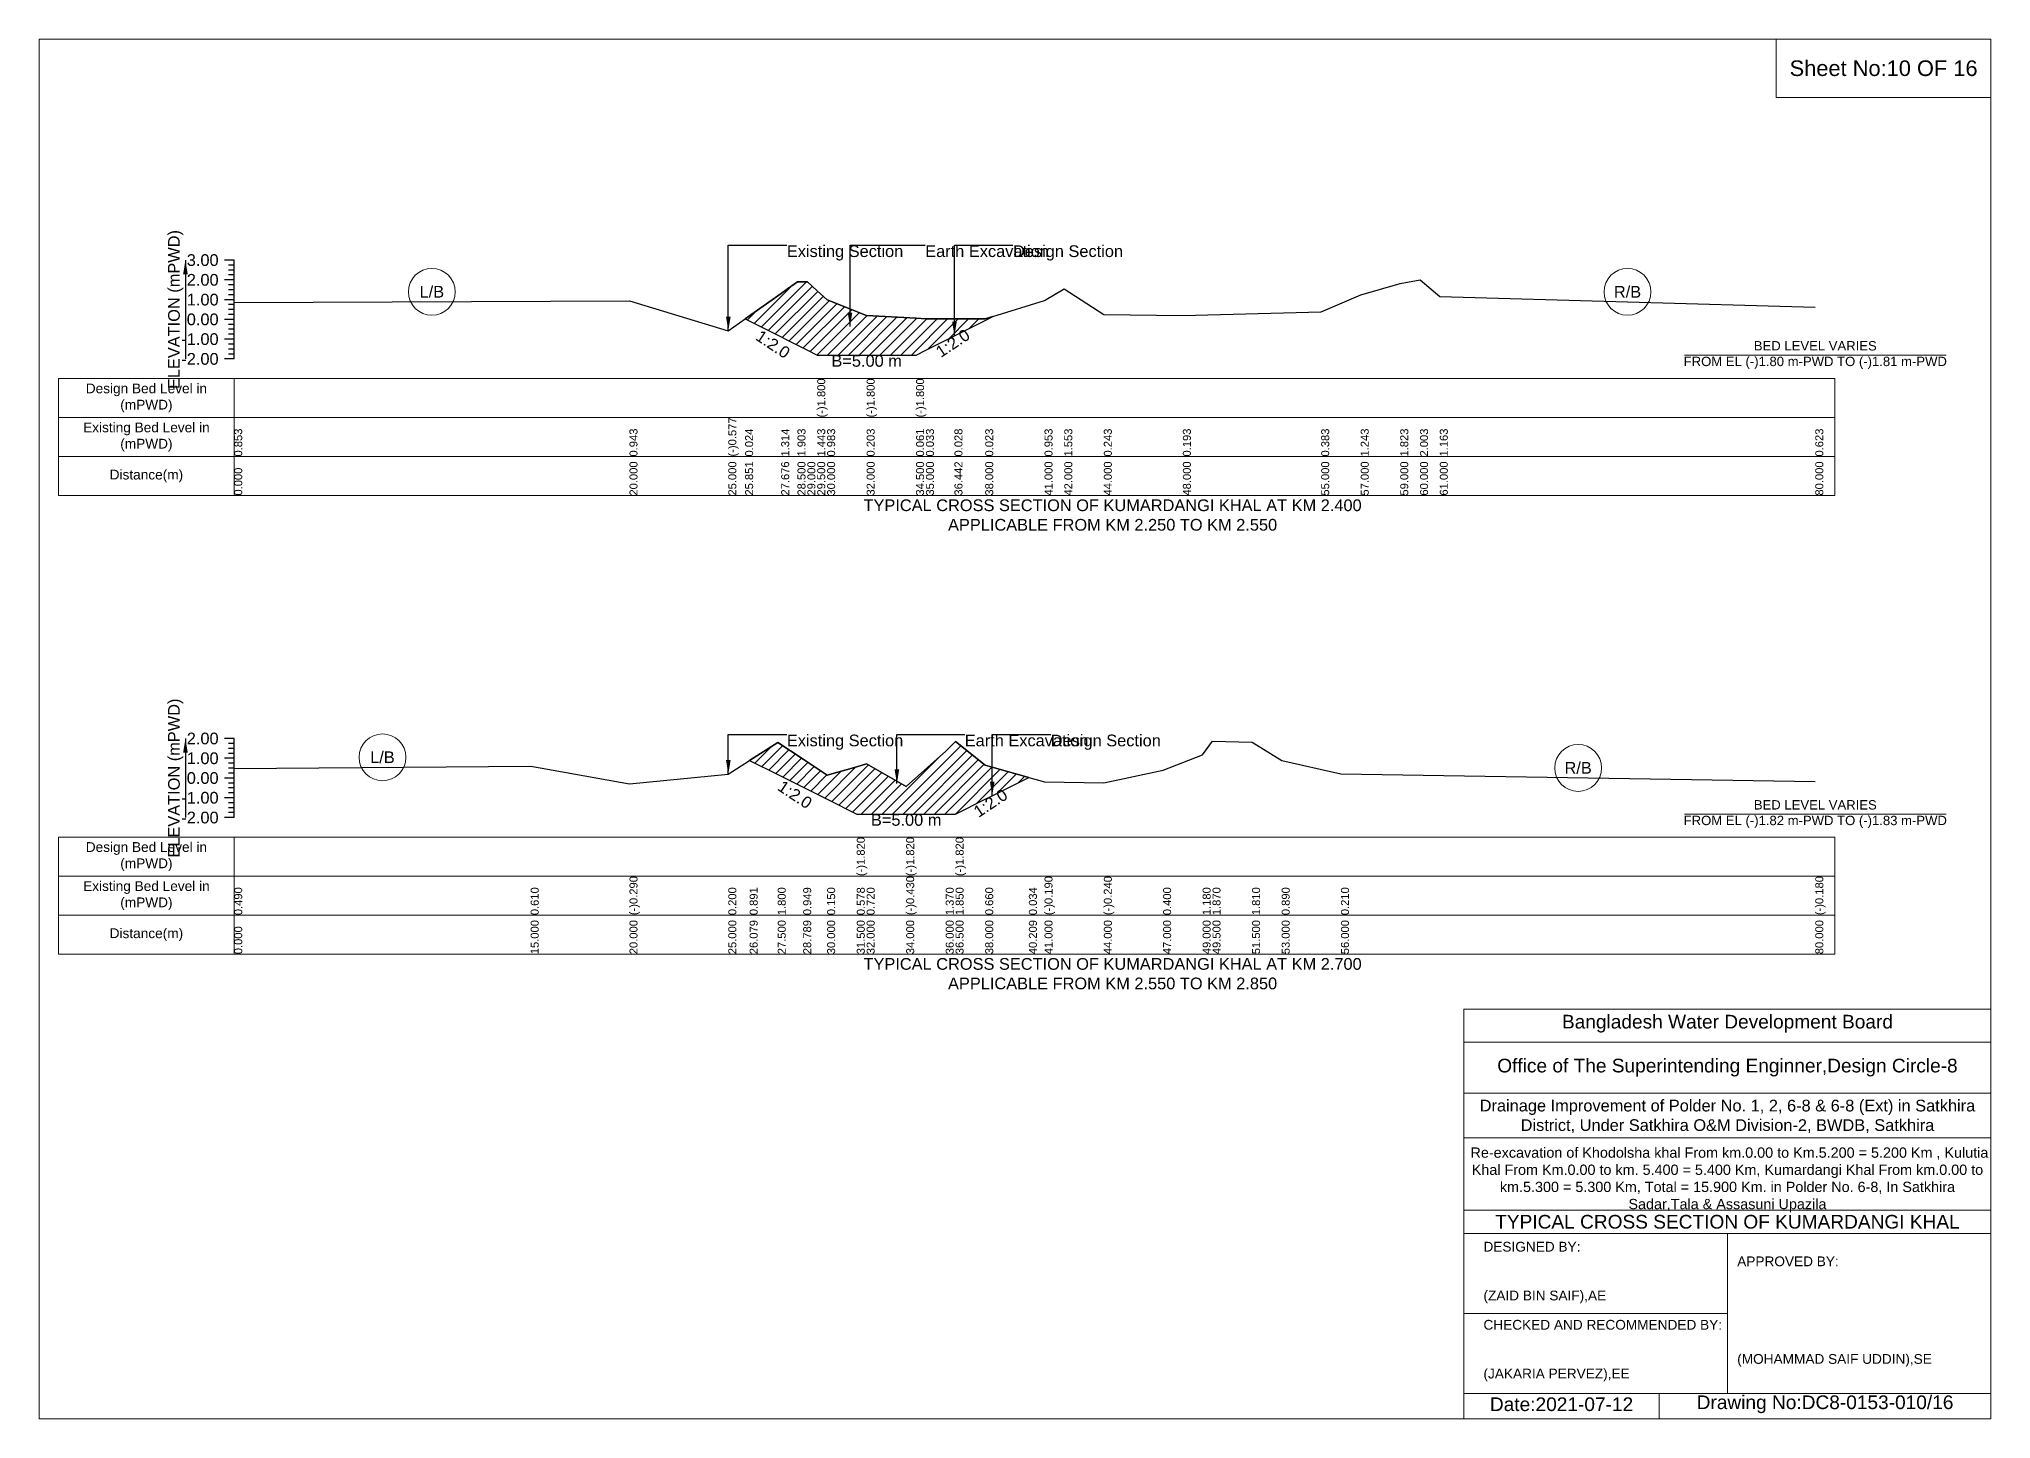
# Model space of a CAD drawing. Header units: inches. Extents: x 91000 to 568000, y -5656 to 0.
# Drawn here: x 500000 to 508000, y -5656 to 0 of the extents above; entities that cross this region are included whole.
import ezdxf

# ---------------------------------------------------------------- set-up
doc = ezdxf.new("R2010")
doc.units = ezdxf.units.IN
doc.header["$LTSCALE"] = 7
doc.header["$MEASUREMENT"] = 0
for name, color, linetype, lineweight in [('Cross section Data Border', 7, 'Continuous', 9), ('Cross Section Labels', 7, 'Continuous', 9), ('Existing_Bed_Level for Xsection', 7, 'Continuous', 25)]:
    doc.layers.add(name, color=color, linetype=linetype, lineweight=lineweight)
doc.styles.get("Standard").update_dxf_attribs({"font": 'arial.ttf'})
doc.dimstyles.get("Standard").update_dxf_attribs({"dimtxt": 0.18, "dimasz": 0.18, "dimexe": 0.18, "dimexo": 0.0625, "dimgap": 0.09, "dimtad": 0, "dimtih": 1, "dimtoh": 1, "dimdec": 4, "dimzin": 0, "dimdsep": 46, "dimtxsty": 'Standard', "dimcen": 0.09, "dimadec": 0, "dimazin": 0, "dimtfac": 1, "dimtdec": 4, "dimtofl": 0, "dimtmove": 0, "dimatfit": 3, "dimfxl": 1, "dimtolj": 1, "dimtzin": 0, "dimarcsym": 0})

msp = doc.modelspace()

# ---------------------------------------------------------------- hatches: boundary and pattern name
at = {"layer": 'Existing_Bed_Level for Xsection'}
h = msp.add_hatch(dxfattribs=at)
h.set_pattern_fill('ANSI31', color=256, scale=243, style=0)
h.paths.add_polyline_path([(502893.9, -1147.3), (503041.7, -1221.2), (503068, -1234.3), (503108.5, -1254.6), (503149, -1274.8), (503189.5, -1295.1), (503230, -1295.1), (503392, -1295.1), (503594.5, -1295.1), (503635, -1274.8), (503751.8, -1216.4), (503878, -1153.3), (503909.1, -1137.8), (503878, -1147.4), (503751.8, -1147), (503635, -1146.6), (503594.5, -1144.3), (503392, -1132.8), (503230, -1069.6), (503189.5, -1032.4), (503149, -995.1), (503108.5, -995.1), (503068, -1024.3), (503041.7, -1042.9)])
h = msp.add_hatch(dxfattribs=at)
h.set_pattern_fill('ANSI31', color=256, scale=243, style=0)
h.paths.add_polyline_path([(502912.4, -2957), (503027.5, -3014.6), (503131.9, -3066.8), (503230, -3115.8), (503351.5, -3176.6), (503392, -3176.6), (503554, -3176.6), (503716, -3176.6), (503756.5, -3176.6), (503878, -3115.8), (503906.7, -3101.5), (504056.9, -3026.4), (503906.7, -2983.8), (503878, -2975.7), (503756.5, -2879.3), (503716, -2918.2), (503554, -3064), (503392, -2970.8), (503351.5, -2982.4), (503230, -3017), (503131.9, -2952.3), (503027.5, -2883.4)])

# ---------------------------------------------------------------- linework, layer by layer
at = {"layer": 'Cross section Data Border'}
for points in [[(500080, -1391.3), (507360, -1391.3), (507360, -1871.3), (500080, -1871.3)], [(500080, -3271.2), (507360, -3271.2), (507360, -3751.2), (500080, -3751.2)]]:
    msp.add_lwpolyline(points, close=True, dxfattribs=at)
for points in [[(500800, -1391.3), (500800, -1871.3)], [(500080, -1551.3), (507360, -1551.3)], [(500080, -1711.3), (507360, -1711.3)], [(500800, -3271.2), (500800, -3751.2)], [(500080, -3431.2), (507360, -3431.2)], [(500080, -3591.2), (507360, -3591.2)]]:
    msp.add_lwpolyline(points, dxfattribs=at)
at = {"layer": 'Cross Section Labels'}
for points in [[(500000, 0), (508000, 0), (508000, -5656), (500000, -5656)], [(507120, 0), (508000, 0), (508000, -240), (507120, -240)]]:
    msp.add_lwpolyline(points, close=True, dxfattribs=at)
for points in [[(506744.2, -1295.1), (507815.8, -1295.1)], [(506744.2, -3176.6), (507815.8, -3176.6)], [(505840, -5656), (505840, -3976), (508000, -3976)], [(505840, -4112), (508000, -4112)], [(505840, -4320), (508000, -4320)], [(505840, -4504), (508000, -4504)], [(505840, -4800), (508000, -4800)], [(505840, -4896), (508000, -4896)], [(506920, -4896), (506920, -5552)], [(505840, -5224), (506920, -5224)], [(505840, -5552), (508000, -5552)], [(506640, -5552), (506640, -5656)]]:
    msp.add_lwpolyline(points, dxfattribs=at)
for centre in [(501610, -1036), (506510.5, -1036.4), (501407.5, -2944.1), (506308, -2987.5)]:
    msp.add_circle(centre, 96, dxfattribs=at)
at = {"layer": 'Existing_Bed_Level for Xsection'}
for points in [[(500800, -906.3), (500760, -906.3)], [(500800, -926.5), (500776, -926.5)], [(500800, -946.8), (500776, -946.8)], [(500800, -1311.3), (500800, -1230.3), (500800, -1149.3), (500800, -1068.3), (500800, -987.3), (500800, -906.3)], [(500800, -987.3), (500760, -987.3)], [(500800, -967), (500776, -967)], [(500800, -1007.5), (500776, -1007.5)], [(500800, -1027.8), (500776, -1027.8)], [(500800, -1080.2), (502420, -1072.9), (502825, -1196), (502893.9, -1147.3), (503041.7, -1042.9), (503068, -1024.3), (503108.5, -995.1), (503149, -995.1), (503189.5, -1032.4), (503189.5, -1032.4), (503230, -1069.6), (503392, -1132.8), (503392, -1132.8), (503594.5, -1144.3), (503594.5, -1144.3), (503635, -1146.6), (503751.8, -1147), (503878, -1147.4), (503909.1, -1137.8), (504121, -1072.1), (504202, -1023.5), (504364, -1129.6), (504688, -1133.6), (505255, -1118.2), (505417, -1048.6), (505579, -1001.6), (505660, -987), (505741, -1055.1), (507280, -1098.8)], [(500800, -1068.3), (500760, -1068.3)], [(500800, -1048), (500776, -1048)], [(500800, -1088.5), (500776, -1088.5)], [(500800, -1108.8), (500776, -1108.8)], [(500800, -1149.3), (500760, -1149.3)], [(500800, -1129), (500776, -1129)], [(500800, -1169.5), (500776, -1169.5)], [(500800, -1189.8), (500776, -1189.8)], [(500800, -1230.3), (500760, -1230.3)], [(500800, -1210), (500776, -1210)], [(500800, -1250.5), (500776, -1250.5)], [(500800, -1270.8), (500776, -1270.8)], [(500800, -1311.3), (500760, -1311.3)], [(500800, -1291), (500776, -1291)], [(500800, -2867.2), (500760, -2867.2)], [(500800, -3191.2), (500800, -3110.2), (500800, -3029.2), (500800, -2948.2), (500800, -2867.2)], [(500800, -2989.5), (502015, -2979.8), (502420, -3052.7), (502825, -3013), (502912.4, -2957), (503027.5, -2883.4), (503131.9, -2952.3), (503230, -3017), (503351.5, -2982.4), (503351.5, -2982.4), (503392, -2970.8), (503554, -3064), (503554, -3064), (503716, -2918.2), (503756.5, -2879.3), (503756.5, -2879.3), (503878, -2975.7), (503906.7, -2983.8), (504056.9, -3026.4), (504121, -3044.6), (504364, -3048.6), (504607, -2996.8), (504769, -2933.6), (504809.5, -2877.7), (504971.5, -2882.6), (505093, -2957.1), (505336, -3012.2), (507280, -3043.8)], [(500800, -2948.2), (500760, -2948.2)], [(500800, -2887.4), (500776, -2887.4)], [(500800, -2907.7), (500776, -2907.7)], [(500800, -2927.9), (500776, -2927.9)], [(500800, -3029.2), (500760, -3029.2)], [(500800, -2968.4), (500776, -2968.4)], [(500800, -2988.7), (500776, -2988.7)], [(500800, -3008.9), (500776, -3008.9)], [(500800, -3110.2), (500760, -3110.2)], [(500800, -3049.4), (500776, -3049.4)], [(500800, -3069.7), (500776, -3069.7)], [(500800, -3089.9), (500776, -3089.9)], [(500800, -3191.2), (500760, -3191.2)], [(500800, -3130.4), (500776, -3130.4)], [(500800, -3150.7), (500776, -3150.7)], [(500800, -3170.9), (500776, -3170.9)]]:
    msp.add_lwpolyline(points, dxfattribs=at)
for points in [[(502893.9, -1147.3), (502893.9, -1147.3), (503041.7, -1221.2), (503068, -1234.3), (503108.5, -1254.6), (503149, -1274.8), (503189.5, -1295.1), (503189.5, -1295.1), (503230, -1295.1), (503392, -1295.1), (503392, -1295.1), (503594.5, -1295.1), (503594.5, -1295.1), (503635, -1274.8), (503751.8, -1216.4), (503878, -1153.3), (503909.1, -1137.8), (503878, -1147.4), (503751.8, -1147), (503635, -1146.6), (503594.5, -1144.3), (503594.5, -1144.3), (503392, -1132.8), (503392, -1132.8), (503230, -1069.6), (503189.5, -1032.4), (503189.5, -1032.4), (503149, -995.1), (503108.5, -995.1), (503068, -1024.3), (503041.7, -1042.9), (502893.9, -1147.3)], [(502912.4, -2957), (503027.5, -3014.6), (503131.9, -3066.8), (503230, -3115.8), (503351.5, -3176.6), (503351.5, -3176.6), (503392, -3176.6), (503554, -3176.6), (503554, -3176.6), (503716, -3176.6), (503756.5, -3176.6), (503756.5, -3176.6), (503878, -3115.8), (503906.7, -3101.5), (504056.9, -3026.4), (503906.7, -2983.8), (503878, -2975.7), (503756.5, -2879.3), (503756.5, -2879.3), (503716, -2918.2), (503554, -3064), (503554, -3064), (503392, -2970.8), (503351.5, -2982.4), (503351.5, -2982.4), (503230, -3017), (503131.9, -2952.3), (503027.5, -2883.4)]]:
    msp.add_lwpolyline(points, close=True, dxfattribs=at)

# ---------------------------------------------------------------- texts
at = {"layer": 'Cross section Data Border', "char_height": 40, "width": 640, "attachment_point": 5}
for s, insert in [('Design Bed Level in (mPWD)', (500440, -1471.3)), ('Existing Bed Level in (mPWD)', (500440, -1631.3)), ('Distance(m)', (500440, -1791.3)), ('Design Bed Level in (mPWD)', (500440, -3351.2)), ('Existing Bed Level in (mPWD)', (500440, -3511.2)), ('Distance(m)', (500440, -3671.2))]:
    msp.add_mtext(s, dxfattribs=dict(at, insert=insert))
at = {"layer": 'Cross Section Labels'}
for s, insert, char_height, attachment_point in [('Sheet No:10 OF 16', (507560, -120), 64, 5), ('Existing Section', (503065, -845.5), 48, 1), ('Earth Excavation', (503632, -845.5), 48, 1), ('Design Section', (503991.8, -845.5), 48, 1), ('L/B', (501610, -1036), 48, 5), ('R/B', (506510.5, -1036.4), 48, 5), ('BED LEVEL VARIES ^JFROM EL (-)1.80 m-PWD TO (-)1.81 m-PWD', (507280, -1295.1), 38.4, 5), ('B=5.00 m', (503392, -1295.1), 48, 2), ('TYPICAL CROSS SECTION OF KUMARDANGI KHAL AT KM 2.400^JAPPLICABLE FROM KM 2.250 TO KM 2.550', (504400, -1951.3), 48, 5), ('Existing Section', (503065, -2851), 48, 1), ('Earth Excavation', (503794, -2851), 48, 1), ('Design Section', (504146.7, -2851), 48, 1), ('L/B', (501407.5, -2944.1), 48, 5), ('R/B', (506308, -2987.5), 48, 5), ('BED LEVEL VARIES ^JFROM EL (-)1.82 m-PWD TO (-)1.83 m-PWD', (507280, -3176.6), 38.4, 5), ('B=5.00 m', (503554, -3176.6), 48, 2), ('TYPICAL CROSS SECTION OF KUMARDANGI KHAL AT KM 2.700^JAPPLICABLE FROM KM 2.550 TO KM 2.850', (504400, -3831.2), 48, 5), ('Bangladesh Water Development Board', (506920, -4036), 56, 5), ('Office of The Superintending Enginner,Design Circle-8', (506920, -4216), 56, 5)]:
    msp.add_mtext(s, dxfattribs=dict(at, insert=insert, char_height=char_height, attachment_point=attachment_point))
at = {"layer": 'Cross Section Labels', "char_height": 48, "attachment_point": 2}
for insert, rotation in [((503021.5, -1231.3), 326.30993), ((503731.6, -1226.5), 33.69007), ((503111.7, -3076.9), 326.30993), ((503886.4, -3111.6), 33.69007)]:
    msp.add_mtext('1:2.0', dxfattribs=dict(at, insert=insert, rotation=rotation))
at = {"layer": 'Cross Section Labels'}
for s, insert, char_height, width, attachment_point in [('Drainage Improvement of Polder No. 1, 2, 6-8 & 6-8 (Ext) in Satkhira District, Under Satkhira O&M Division-2, BWDB, Satkhira', (506920, -4416), 48, 2240, 5), (' Re-excavation of Khodolsha khal From km.0.00 to Km.5.200 = 5.200 Km , Kulutia Khal From Km.0.00 to km. 5.400 = 5.400 Km, Kumardangi Khal From km.0.00 to km.5.300 = 5.300 Km, Total = 15.900 Km. in Polder No. 6-8, In Satkhira Sadar,Tala & Assasuni Upazila', (506920, -4676), 42.1524, 2160, 5), ('TYPICAL CROSS SECTION OF KUMARDANGI KHAL', (506920, -4848), 56, 2240, 5), ('DESIGNED BY:^J^J^J(ZAID BIN SAIF),AE', (505920, -5056), 40, 1120, 4), ('APPROVED BY:^J^J^J^J^J^J(MOHAMMAD SAIF UDDIN),SE', (506960, -5216), 40, 1120, 4), ('CHECKED AND RECOMMENDED BY:^J^J^J(JAKARIA PERVEZ),EE', (505920, -5376), 40, 1120, 4), ('Date:2021-07-12', (506240, -5596), 56, 1120, 5), ('Drawing No:DC8-0153-010/16', (507320, -5596), 56, 1760, 5)]:
    msp.add_mtext(s, dxfattribs=dict(at, insert=insert, char_height=char_height, width=width, attachment_point=attachment_point))
at = {"layer": 'Existing_Bed_Level for Xsection', "rotation": 90}
for s, insert, char_height, attachment_point in [('ELEVATION (mPWD)', (500560, -1108.8), 48, 5), ('(-)1.800', (503189.5, -1551.3), 32.8, 1), ('(-)1.800', (503392, -1551.3), 32.8, 1), ('(-)1.800', (503594.5, -1551.3), 32.8, 1), ('0.853', (500800, -1711.3), 32.8, 1), ('0.943', (502420, -1711.3), 32.8, 1), ('(-)0.577', (502825, -1711.3), 32.8, 1), ('0.024', (502893.9, -1711.3), 32.8, 1), ('1.314', (503041.7, -1711.3), 32.8, 1), ('1.903', (503108.5, -1711.3), 32.8, 1), ('1.443', (503189.5, -1711.3), 32.8, 1), ('0.983', (503230, -1711.3), 32.8, 1), ('0.203', (503392, -1711.3), 32.8, 1), ('0.061', (503594.5, -1711.3), 32.8, 1), ('0.033', (503635, -1711.3), 32.8, 1), ('0.028', (503751.8, -1711.3), 32.8, 1), ('0.023', (503878, -1711.3), 32.8, 1), ('0.953', (504121, -1711.3), 32.8, 1), ('1.553', (504202, -1711.3), 32.8, 1), ('0.243', (504364, -1711.3), 32.8, 1), ('0.193', (504688, -1711.3), 32.8, 1), ('0.383', (505255, -1711.3), 32.8, 1), ('1.243', (505417, -1711.3), 32.8, 1), ('1.823', (505579, -1711.3), 32.8, 1), ('2.003', (505660, -1711.3), 32.8, 1), ('1.163', (505741, -1711.3), 32.8, 1), ('0.623', (507280, -1711.3), 32.8, 1), ('0.000', (500800, -1871.3), 32.8, 1), ('20.000', (502420, -1871.3), 32.8, 1), ('25.000', (502825, -1871.3), 32.8, 1), ('25.851', (502893.9, -1871.3), 32.8, 1), ('27.676', (503041.7, -1871.3), 32.8, 1), ('28.500', (503108.5, -1871.3), 32.8, 1), ('29.000', (503149, -1871.3), 32.8, 1), ('29.500', (503189.5, -1871.3), 32.8, 1), ('30.000', (503230, -1871.3), 32.8, 1), ('32.000', (503392, -1871.3), 32.8, 1), ('34.500', (503594.5, -1871.3), 32.8, 1), ('35.000', (503635, -1871.3), 32.8, 1), ('36.442', (503751.8, -1871.3), 32.8, 1), ('38.000', (503878, -1871.3), 32.8, 1), ('41.000', (504121, -1871.3), 32.8, 1), ('42.000', (504202, -1871.3), 32.8, 1), ('44.000', (504364, -1871.3), 32.8, 1), ('48.000', (504688, -1871.3), 32.8, 1), ('55.000', (505255, -1871.3), 32.8, 1), ('57.000', (505417, -1871.3), 32.8, 1), ('59.000', (505579, -1871.3), 32.8, 1), ('60.000', (505660, -1871.3), 32.8, 1), ('61.000', (505741, -1871.3), 32.8, 1), ('80.000', (507280, -1871.3), 32.8, 1), ('ELEVATION (mPWD)', (500560, -3029.2), 48, 5), ('(-)1.820', (503351.5, -3431.2), 32.8, 1), ('(-)1.820', (503554, -3431.2), 32.8, 1), ('(-)1.820', (503756.5, -3431.2), 32.8, 1), ('(-)0.290', (502420, -3591.2), 32.8, 1), ('(-)0.430', (503554, -3591.2), 32.8, 1), ('(-)0.190', (504121, -3591.2), 32.8, 1), ('(-)0.240', (504364, -3591.2), 32.8, 1), ('(-)0.180', (507280, -3591.2), 32.8, 1), ('0.490', (500800, -3591.2), 32.8, 1), ('0.610', (502015, -3591.2), 32.8, 1), ('0.200', (502825, -3591.2), 32.8, 1), ('0.891', (502912.4, -3591.2), 32.8, 1), ('1.800', (503027.5, -3591.2), 32.8, 1), ('0.949', (503131.9, -3591.2), 32.8, 1), ('0.150', (503230, -3591.2), 32.8, 1), ('0.578', (503351.5, -3591.2), 32.8, 1), ('0.720', (503392, -3591.2), 32.8, 1), ('1.370', (503716, -3591.2), 32.8, 1), ('1.850', (503756.5, -3591.2), 32.8, 1), ('0.660', (503878, -3591.2), 32.8, 1), ('0.034', (504056.9, -3591.2), 32.8, 1), ('0.400', (504607, -3591.2), 32.8, 1), ('1.180', (504769, -3591.2), 32.8, 1), ('1.870', (504809.5, -3591.2), 32.8, 1), ('1.810', (504971.5, -3591.2), 32.8, 1), ('0.890', (505093, -3591.2), 32.8, 1), ('0.210', (505336, -3591.2), 32.8, 1), ('0.000', (500800, -3751.2), 32.8, 1), ('15.000', (502015, -3751.2), 32.8, 1), ('20.000', (502420, -3751.2), 32.8, 1), ('25.000', (502825, -3751.2), 32.8, 1), ('26.079', (502912.4, -3751.2), 32.8, 1), ('27.500', (503027.5, -3751.2), 32.8, 1), ('28.789', (503131.9, -3751.2), 32.8, 1), ('30.000', (503230, -3751.2), 32.8, 1), ('31.500', (503351.5, -3751.2), 32.8, 1), ('32.000', (503392, -3751.2), 32.8, 1), ('34.000', (503554, -3751.2), 32.8, 1), ('36.000', (503716, -3751.2), 32.8, 1), ('36.500', (503756.5, -3751.2), 32.8, 1), ('38.000', (503878, -3751.2), 32.8, 1), ('40.209', (504056.9, -3751.2), 32.8, 1), ('41.000', (504121, -3751.2), 32.8, 1), ('44.000', (504364, -3751.2), 32.8, 1), ('47.000', (504607, -3751.2), 32.8, 1), ('49.000', (504769, -3751.2), 32.8, 1), ('49.500', (504809.5, -3751.2), 32.8, 1), ('51.500', (504971.5, -3751.2), 32.8, 1), ('53.000', (505093, -3751.2), 32.8, 1), ('56.000', (505336, -3751.2), 32.8, 1), ('80.000', (507280, -3751.2), 32.8, 1)]:
    msp.add_mtext(s, dxfattribs=dict(at, insert=insert, char_height=char_height, attachment_point=attachment_point))
at = {"layer": 'Existing_Bed_Level for Xsection', "char_height": 48, "attachment_point": 6}
for s, insert in [('3.00', (500736, -906.3)), ('2.00', (500736, -987.3)), ('1.00', (500736, -1068.3)), ('0.00', (500736, -1149.3)), ('-1.00', (500736, -1230.3)), ('-2.00', (500736, -1311.3)), ('2.00', (500736, -2867.2)), ('1.00', (500736, -2948.2)), ('0.00', (500736, -3029.2)), ('-1.00', (500736, -3110.2)), ('-2.00', (500736, -3191.2))]:
    msp.add_mtext(s, dxfattribs=dict(at, insert=insert))

# ---------------------------------------------------------------- leaders
at = {"layer": 'Cross Section Labels', "annotation_type": 0, "has_hookline": 1, "hookline_direction": 0}
for points, text_width in [([(502825, -1196), (502825, -845.5), (503064.9, -845.5)], 467.2), ([(503323.8, -1178.5), (503323.8, -845.5), (503631.9, -845.5)], 497), ([(503751.8, -1216.4), (503751.8, -845.5), (503991.7, -845.5)], 441.2), ([(502825, -3013), (502825, -2851), (503064.9, -2851)], 467.2), ([(503516, -3051.3), (503516, -2851), (503793.9, -2851)], 497), ([(503906.7, -3101.5), (503906.7, -2851), (504146.6, -2851)], 441.2)]:
    msp.add_leader(points, dimstyle='Standard', override={"dimasz": 57.6}, dxfattribs=dict(at, text_width=text_width))
at = {"layer": 'Existing_Bed_Level for Xsection'}
for points in [[(500600, -906.3), (500600, -1311.3)], [(500600, -2867.2), (500600, -3191.2)]]:
    msp.add_leader(points, dimstyle='Standard', override={"dimasz": 57.6}, dxfattribs=at)

doc.saveas('drawing.dxf')
